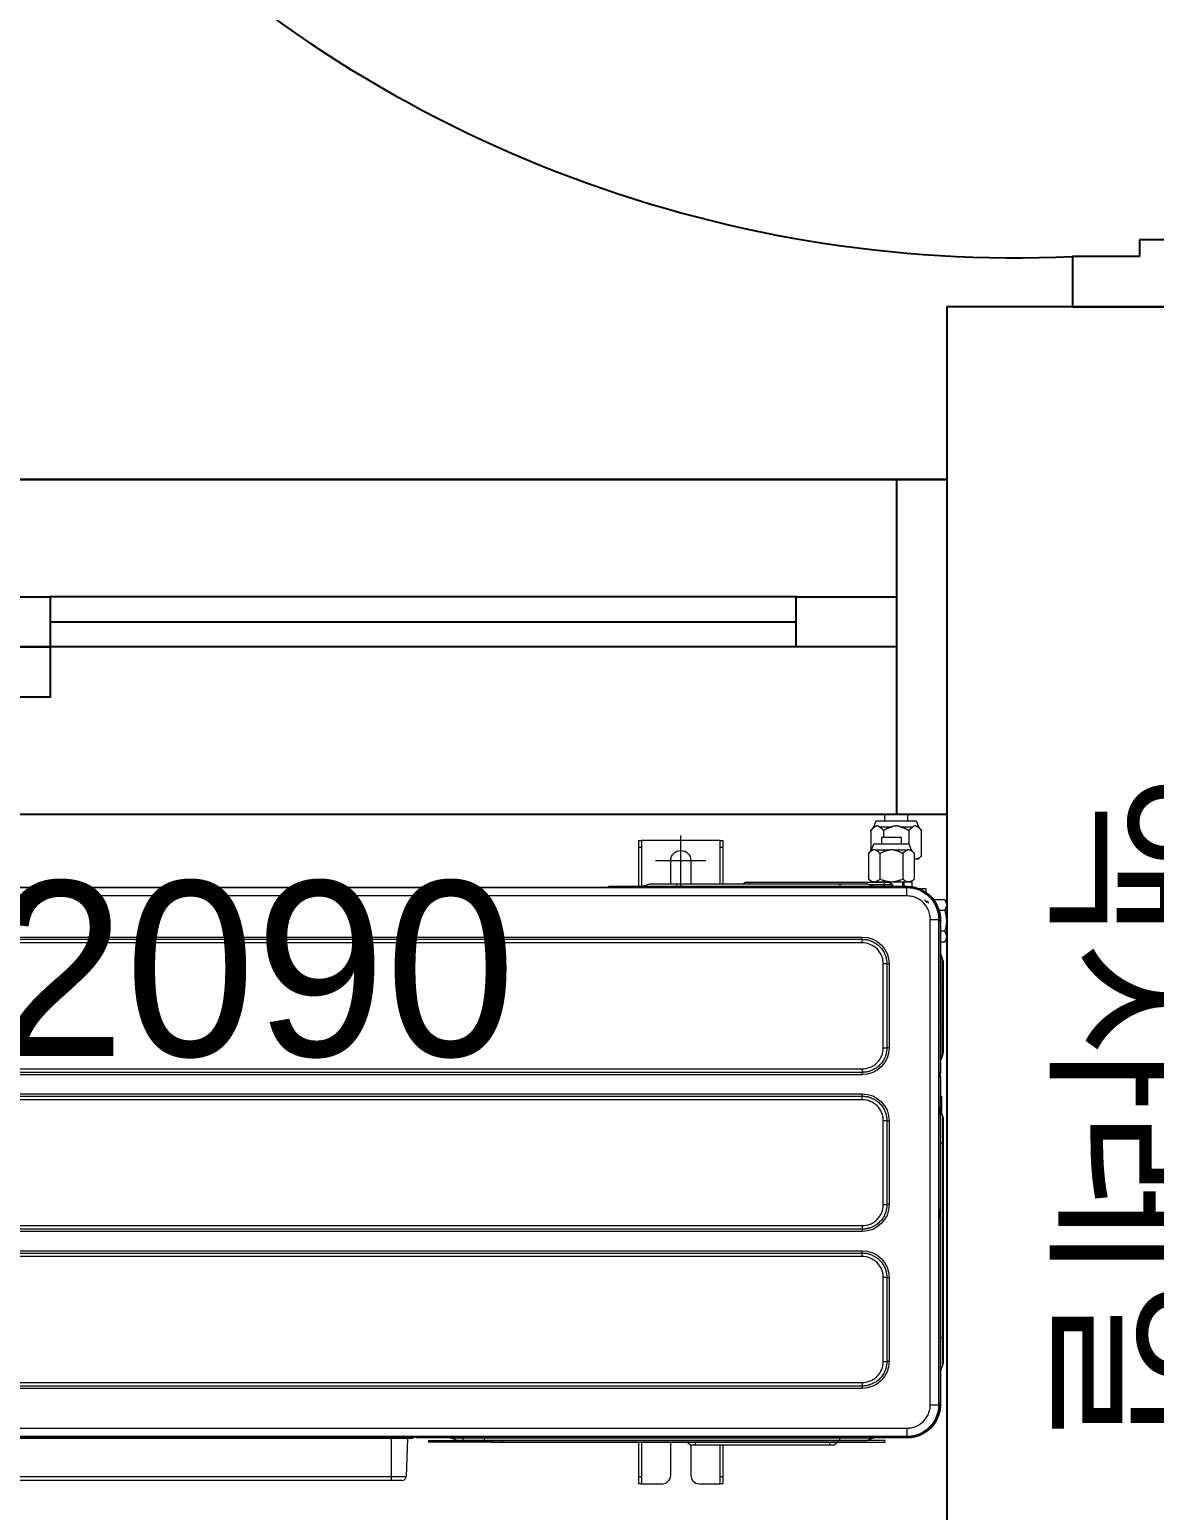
# Model space of a CAD drawing. Header units: inches. Extents: x 3778 to 56227, y -16914 to 35091.
# Drawn here: x 39500 to 40171, y -13354 to -12470 of the extents above; entities that cross this region are included whole.
import ezdxf

# ---------------------------------------------------------------- set-up
doc = ezdxf.new("R2010")
doc.units = ezdxf.units.IN
doc.header["$LTSCALE"] = 100
doc.header["$MEASUREMENT"] = 0
for name, color, linetype in [('2-con', 2, 'Continuous'), ('3.기호.계단선', 30, 'Continuous'), ('CO-DO-FR', 7, 'Continuous'), ('CO-DOOR', 8, 'Continuous'), ('도면층4', 4, 'Continuous'), ('도면층5', 5, 'Continuous')]:
    doc.layers.add(name, color=color, linetype=linetype)
doc.layers.add('SS-EQ', color=2, linetype='Continuous', lineweight=20)
doc.layers.add('SS-RLRG', color=4, linetype='Continuous', lineweight=35)
doc.styles.add('코레일둥고', font='Korail_Round_Gothic_Medium.ttf')
doc.styles.add('휴먼엑스포', font='Expo M.ttf')

# ---------------------------------------------------------------- blocks, each defined once
blk = doc.blocks.new('cjvjf')
at = {"layer": '2-con'}
for points in [[(147751.49, 64776.52), (147751.49, 63451.52), (150833.49, 63451.52), (150833.49, 64879.52), (150633.49, 64879.52), (150633.49, 64776.52), (149423.49, 64776.52), (149423.49, 63776.52), (147853.49, 63776.52), (147853.49, 64776.52), (147751.49, 64776.52)], [(150633.49, 64776.52), (150633.49, 63776.52), (149423.49, 63776.52)]]:
    blk.add_lwpolyline(points, dxfattribs=at)
at = {"layer": '도면층4'}
for p, q in [((149508.49, 64776.52), (150633.49, 64776.52)), ((150603.49, 64776.52), (150603.49, 64576.52)), ((150633.49, 64776.52), (150633.49, 64576.52)), ((150098.49, 64691.52), (150543.49, 64691.52)), ((150633.49, 64576.52), (149508.49, 64576.52))]:
    blk.add_line(p, q, dxfattribs=at)
for points in [[(150038.49, 64676.52), (150038.49, 64706.52), (150098.49, 64706.52), (150098.49, 64676.52)], [(150543.49, 64676.52), (150543.49, 64706.52), (150603.49, 64706.52), (150603.49, 64676.52)], [(150038.49, 64646.52), (150038.49, 64676.52), (150098.49, 64676.52), (150098.49, 64646.52)]]:
    blk.add_lwpolyline(points, close=True, dxfattribs=at)
at = {"layer": '도면층5'}
for p, q in [((150543.49, 64706.52), (150098.49, 64706.52)), ((150543.49, 64676.52), (150098.49, 64676.52))]:
    blk.add_line(p, q, dxfattribs=at)
at = {"layer": '도면층4', "style": '휴먼엑스포'}
blk.add_text('1070*2090', height=104.464, dxfattribs=at).set_placement((149700.31, 64432.25))
blk = doc.blocks.new('cjscjdeh')
at = {"layer": 'CO-DO-FR', "color": 8}
for p, q in [((148125.52, 68247.88), (148005.52, 68247.88)), ((148005.52, 68247.88), (148005.52, 68237.88)), ((148005.52, 68237.88), (147965.52, 68237.88)), ((147965.52, 68237.88), (147965.52, 68207.88)), ((147965.52, 68207.88), (148165.52, 68207.88)), ((147965.52, 68207.88), (147965.52, 68207.88))]:
    blk.add_line(p, q, dxfattribs=at)
at = {"layer": 'CO-DOOR', "color": 8}
blk.add_arc((147931.96, 68994.33), 757.18, 177.45977, 272.54023, dxfattribs=at)
blk.add_blockref('cjvjf', (-2742.97, 3328.37))
blk = doc.blocks.new('5HP_HOME 인버터')
at = {"layer": 'SS-EQ'}
for p, q in [((100410.14, 78330.57), (100410.14, 78326.49)), ((100424.14, 78330.57), (100410.14, 78330.57)), ((100424.14, 78326.49), (100424.14, 78330.57)), ((100288.63, 78288.06), (100288.63, 78318.06)), ((100403.64, 78323.07), (100401.94, 78321)), ((100401.94, 78321), (100401.94, 78308.89)), ((100405.06, 78326.49), (100403.64, 78323.07)), ((100404.24, 78323.07), (100403.64, 78323.07)), ((100429.22, 78326.49), (100405.06, 78326.49)), ((100414.14, 78323.07), (100407.24, 78323.07)), ((100409.54, 78321), (100409.54, 78316.83)), ((100427.04, 78323.07), (100420.13, 78323.07)), ((100424.74, 78321), (100424.74, 78312.75)), ((100430.64, 78323.07), (100429.22, 78326.49)), ((100430.64, 78323.07), (100430.04, 78323.07)), ((100432.34, 78321), (100430.64, 78323.07)), ((100432.34, 78305.81), (100432.34, 78321)), ((100263.63, 78315.06), (100265.23, 78315.06)), ((100263.63, 78311.03), (100263.63, 78315.06)), ((100263.63, 78311.03), (100265.23, 78311.03)), ((100263.63, 78287.66), (100263.63, 78311.03)), ((100312.03, 78315.06), (100265.23, 78315.06)), ((100265.23, 78315.06), (100265.23, 78311.03)), ((100265.23, 78311.03), (100265.23, 78287.66)), ((100312.03, 78315.06), (100313.63, 78315.06)), ((100312.03, 78311.03), (100312.03, 78315.06)), ((100312.03, 78311.03), (100313.63, 78311.03)), ((100312.03, 78289.16), (100312.03, 78311.03)), ((100313.63, 78315.06), (100313.63, 78311.03)), ((100313.63, 78311.03), (100313.63, 78289.16)), ((100402.3, 78309.33), (100400.6, 78307.26)), ((100403.72, 78312.75), (100402.3, 78309.33)), ((100403.13, 78309.33), (100402.3, 78309.33)), ((100424.88, 78312.75), (100403.72, 78312.75)), ((100412.5, 78309.33), (100404.93, 78309.33)), ((100408.31, 78316.83), (100408.31, 78312.75)), ((100420.3, 78316.83), (100408.31, 78316.83)), ((100423.68, 78309.33), (100416.1, 78309.33)), ((100420.3, 78312.75), (100420.3, 78316.83)), ((100426.3, 78309.33), (100424.88, 78312.75)), ((100426.3, 78309.33), (100425.48, 78309.33)), ((100428, 78307.26), (100426.3, 78309.33)), ((100273.63, 78303.06), (100303.63, 78303.06)), ((100282.63, 78289.16), (100282.63, 78303.06)), ((100294.63, 78303.06), (100294.63, 78289.16)), ((100400.6, 78307.26), (100400.6, 78292.07)), ((100407.45, 78307.26), (100407.45, 78292.07)), ((100421.15, 78307.26), (100421.15, 78292.07)), ((100428, 78292.07), (100428, 78307.26)), ((100429.03, 78303.81), (100428.05, 78303.81)), ((100430.34, 78303.81), (100429.03, 78303.81)), ((100430.34, 78303.81), (100432.34, 78305.81)), ((100400.6, 78292.07), (100402.6, 78290.07)), ((100426, 78290.07), (100428, 78292.07)), ((100423.63, 78287.06), (99523.63, 78287.06)), ((99523.75, 78286.94), (100423.51, 78286.94)), ((100246.18, 78287.66), (100423.34, 78287.66)), ((100246.18, 78287.66), (100246.18, 78287.37)), ((100246.18, 78287.06), (100246.18, 78287.37)), ((100246.18, 78287.37), (100423.34, 78287.37)), ((100269.97, 78289.04), (100266.52, 78287.78)), ((100266.52, 78287.78), (100286.18, 78287.78)), ((100286.18, 78289.04), (100269.97, 78289.04)), ((100270.66, 78289.16), (100286.18, 78289.16)), ((100286.18, 78289.16), (100383.63, 78289.16)), ((100286.18, 78289.04), (100286.18, 78289.16)), ((100286.18, 78287.78), (100286.18, 78289.04)), ((100383.63, 78289.04), (100286.18, 78289.04)), ((100286.18, 78287.78), (100383.63, 78287.78)), ((100286.18, 78287.78), (100286.18, 78287.66)), ((100325.84, 78289.16), (100326.91, 78289.96)), ((100329.91, 78289.96), (100326.91, 78289.96)), ((100329.91, 78289.16), (100329.91, 78289.96)), ((100409.91, 78289.96), (100329.91, 78289.96)), ((100383.63, 78289.04), (100383.63, 78289.16)), ((100383.63, 78289.16), (100399.16, 78289.16)), ((100383.63, 78289.04), (100383.63, 78287.78)), ((100399.84, 78289.04), (100383.63, 78289.04)), ((100383.63, 78287.78), (100383.63, 78287.66)), ((100383.63, 78287.78), (100403.3, 78287.78)), ((100403.3, 78287.78), (100399.84, 78289.04)), ((100409.91, 78288.46), (100401.43, 78288.46)), ((100426, 78290.07), (100402.6, 78290.07)), ((100407.55, 78290.07), (100407.55, 78289.96)), ((100409.91, 78289.96), (100409.91, 78288.46)), ((100412.91, 78289.96), (100409.91, 78289.96)), ((100409.91, 78287.66), (100409.91, 78288.46)), ((100414.91, 78288.46), (100409.91, 78288.46)), ((100414.91, 78288.46), (100412.91, 78289.96)), ((100414.91, 78288.46), (100414.91, 78287.66)), ((100421.05, 78287.66), (100421.05, 78290.07)), ((100421.89, 78287.66), (100421.89, 78290.07)), ((100423.34, 78287.37), (100423.34, 78287.66)), ((100423.51, 78286.94), (100423.63, 78287.06)), ((100423.51, 78281.94), (100423.51, 78286.94)), ((100426.64, 78287.37), (100426.64, 78290.71)), ((100430.7, 78286.32), (100434.8, 78286.32)), ((100434.8, 78286.32), (100434.8, 78284.24)), ((100423.51, 78281.94), (99523.75, 78281.94)), ((100446.12, 78279.59), (100439.66, 78279.59)), ((100447.41, 78277.45), (100446.12, 78279.59)), ((100447.41, 78256.69), (100447.41, 78277.45)), ((100437.51, 77978.19), (100437.51, 78267.94)), ((100437.51, 78267.94), (100442.51, 78267.94)), ((100442.63, 78268.06), (100442.51, 78267.94)), ((100442.51, 78267.94), (100442.51, 77978.19)), ((100442.63, 77978.06), (100442.63, 78268.06)), ((100446.12, 78273.33), (100442.78, 78273.33)), ((100443.34, 78267.37), (100443.34, 78176.06)), ((100443.34, 78267.37), (100443.63, 78267.37)), ((100443.63, 78267.37), (100443.63, 78176.06)), ((99550.38, 78257.4), (100396.88, 78257.4)), ((100396.88, 78256.02), (100396.88, 78257.4)), ((100446.12, 78260.81), (100443.63, 78260.81)), ((100446.12, 78254.55), (100447.41, 78256.69)), ((100396.88, 78253.91), (100396.88, 78256.02)), ((100443.63, 78254.55), (100446.12, 78254.55)), ((100411.59, 78241.32), (100409.48, 78241.32)), ((100411.59, 78241.32), (100412.97, 78241.32)), ((100412.97, 78241.32), (100412.97, 78191.32)), ((100445.01, 78243.87), (100443.75, 78247.33)), ((100443.75, 78247.33), (100443.75, 78227.66)), ((100445.01, 78227.66), (100445.01, 78243.87)), ((100445.13, 78243.19), (100445.13, 78227.66)), ((100443.75, 78227.66), (100443.63, 78227.66)), ((100443.75, 78227.66), (100443.75, 78203.76)), ((100445.01, 78227.66), (100443.75, 78227.66)), ((100445.01, 78203.76), (100445.01, 78227.66)), ((100445.13, 78227.66), (100445.01, 78227.66)), ((100445.13, 78227.66), (100445.13, 78203.76)), ((100443.75, 78203.76), (100443.63, 78203.76)), ((100445.01, 78203.76), (100443.75, 78203.76)), ((100443.75, 78203.76), (100443.75, 78184.09)), ((100445.01, 78187.55), (100445.01, 78203.76)), ((100445.01, 78203.76), (100445.13, 78203.76)), ((100445.13, 78203.76), (100445.13, 78188.24)), ((100409.48, 78191.32), (100411.59, 78191.32)), ((100412.97, 78191.32), (100411.59, 78191.32)), ((100445.01, 78187.55), (100443.75, 78184.09)), ((100396.88, 78178.73), (100396.88, 78176.61)), ((100396.88, 78175.23), (99550.38, 78175.23)), ((100396.88, 78176.61), (100396.88, 78175.23)), ((100443.34, 78176.06), (100442.63, 78176.06)), ((100442.63, 78174.06), (100443.34, 78174.06)), ((100443.34, 78176.06), (100443.63, 78176.06)), ((100443.34, 78174.06), (100443.34, 77978.66)), ((100443.63, 78174.06), (100443.34, 78174.06)), ((100443.63, 78174.06), (100443.63, 77978.66)), ((99550.38, 78163.77), (100396.88, 78163.77)), ((100396.88, 78162.39), (100396.88, 78163.77)), ((100396.88, 78160.28), (100396.88, 78162.39)), ((100444.01, 78162.18), (100443.63, 78162.18)), ((100444.01, 78153.02), (100444.01, 78162.18)), ((100444.01, 78162.18), (100444.23, 78162.18)), ((100444.23, 78162.18), (100444.23, 78152.41)), ((100443.69, 78153.9), (100445.07, 78150.11)), ((100443.69, 78153.9), (100443.69, 78134.06)), ((100445.07, 78134.06), (100445.07, 78150.11)), ((100411.59, 78147.69), (100409.48, 78147.69)), ((100411.59, 78147.69), (100412.97, 78147.69)), ((100412.97, 78147.69), (100412.97, 78097.69)), ((100445.13, 78149.77), (100445.13, 78134.06)), ((100443.69, 78134.06), (100443.63, 78134.06)), ((100443.69, 78134.06), (100443.69, 78018.36)), ((100445.07, 78134.06), (100443.69, 78134.06)), ((100445.07, 78018.36), (100445.07, 78134.06)), ((100445.13, 78134.06), (100445.07, 78134.06)), ((100445.13, 78134.06), (100445.13, 78018.36)), ((100409.48, 78097.69), (100411.59, 78097.69)), ((100412.97, 78097.69), (100411.59, 78097.69)), ((100396.88, 78081.61), (99550.38, 78081.61)), ((100396.88, 78085.1), (100396.88, 78082.99)), ((100396.88, 78082.99), (100396.88, 78081.61)), ((99550.38, 78070.15), (100396.88, 78070.15)), ((100396.88, 78068.77), (100396.88, 78070.15)), ((100396.88, 78066.65), (100396.88, 78068.77)), ((100411.59, 78054.06), (100409.48, 78054.06)), ((100411.59, 78054.06), (100412.97, 78054.06)), ((100412.97, 78054.06), (100412.97, 78004.06)), ((100443.69, 78018.36), (100443.63, 78018.36)), ((100443.69, 78018.36), (100445.07, 78018.36)), ((100443.69, 78018.36), (100443.69, 77998.53)), ((100445.07, 78002.32), (100445.07, 78018.36)), ((100445.13, 78018.36), (100445.07, 78018.36)), ((100445.13, 78018.36), (100445.13, 78002.66)), ((100409.48, 78004.06), (100411.59, 78004.06)), ((100412.97, 78004.06), (100411.59, 78004.06)), ((100445.07, 78002.32), (100443.69, 77998.53)), ((100396.88, 77991.47), (100396.88, 77989.36)), ((100396.88, 77987.98), (99550.38, 77987.98)), ((100396.88, 77989.36), (100396.88, 77987.98)), ((100437.51, 77978.19), (100442.51, 77978.19)), ((100442.51, 77978.19), (100442.63, 77978.06)), ((100443.34, 77978.66), (100443.63, 77978.66)), ((99523.63, 77959.06), (100423.63, 77959.06)), ((99523.75, 77964.19), (100423.51, 77964.19)), ((100423.51, 77959.19), (99523.75, 77959.19)), ((100128.33, 77958.36), (99523.92, 77958.36)), ((100128.33, 77958.06), (99523.92, 77958.06)), ((100116.02, 77935.28), (100116.02, 77958.06)), ((100125.52, 77958.06), (100124.73, 77935.28)), ((100128.33, 77959.06), (100128.33, 77958.36)), ((100128.33, 77958.06), (100128.33, 77958.36)), ((100131.33, 77958.66), (100131.33, 77959.06)), ((100423.34, 77958.66), (100131.33, 77958.66)), ((100131.33, 77958.66), (100131.33, 77958.36)), ((100423.34, 77958.36), (100131.33, 77958.36)), ((100138.16, 77956.89), (100138.16, 77955.64)), ((100138.16, 77956.76), (100175.76, 77956.76)), ((100175.76, 77955.76), (100138.16, 77955.76)), ((100155.29, 77956.92), (100151.5, 77958.3)), ((100171.33, 77958.3), (100151.5, 77958.3)), ((100155.29, 77956.92), (100171.33, 77956.92)), ((100171.33, 77956.86), (100155.63, 77956.86)), ((100158.61, 77958.36), (100158.62, 77957.52)), ((100171.33, 77958.3), (100171.33, 77958.36)), ((100383.63, 77958.3), (100171.33, 77958.3)), ((100171.33, 77958.3), (100171.33, 77956.92)), ((100171.33, 77956.92), (100383.63, 77956.92)), ((100171.33, 77956.86), (100171.33, 77956.92)), ((100383.63, 77956.86), (100171.33, 77956.86)), ((100175.76, 77956.76), (100175.76, 77955.76)), ((100175.76, 77955.76), (100176.85, 77955.76)), ((100176.85, 77956.76), (100175.99, 77956.76)), ((100176.85, 77956.76), (100176.85, 77955.76)), ((100180.88, 77956.76), (100176.85, 77956.76)), ((100176.85, 77955.76), (100180.88, 77955.76)), ((100180.88, 77956.76), (100180.88, 77955.76)), ((100182.2, 77956.76), (100180.88, 77956.76)), ((100180.88, 77955.76), (100182.2, 77955.76)), ((100182.2, 77956.76), (100182.2, 77955.76)), ((100410.57, 77956.76), (100182.2, 77956.76)), ((100182.2, 77955.76), (100410.57, 77955.76)), ((100263.63, 77956.76), (100263.63, 77956.86)), ((100263.63, 77935.22), (100263.63, 77955.76)), ((100265.23, 77956.86), (100265.23, 77956.76)), ((100265.23, 77955.76), (100265.23, 77935.22)), ((100282.63, 77956.76), (100282.63, 77956.86)), ((100282.63, 77936.06), (100282.63, 77955.76)), ((100292.36, 77956.76), (100292.36, 77956.76)), ((100297.36, 77956.76), (100292.36, 77956.76)), ((100292.36, 77955.76), (100294.36, 77954.26)), ((100294.63, 77956.86), (100294.63, 77956.76)), ((100297.36, 77956.76), (100297.36, 77956.76)), ((100377.36, 77956.76), (100297.36, 77956.76)), ((100297.36, 77954.26), (100297.36, 77955.76)), ((100377.36, 77956.76), (100377.36, 77956.76)), ((100382.36, 77956.76), (100377.36, 77956.76)), ((100377.36, 77955.76), (100377.36, 77954.26)), ((100382.36, 77955.76), (100380.36, 77954.26)), ((100382.36, 77956.76), (100382.36, 77956.76)), ((100383.63, 77958.3), (100383.63, 77958.36)), ((100383.63, 77956.92), (100383.63, 77958.3)), ((100403.47, 77958.3), (100383.63, 77958.3)), ((100383.63, 77956.92), (100399.68, 77956.92)), ((100383.63, 77956.86), (100383.63, 77956.92)), ((100399.33, 77956.86), (100383.63, 77956.86)), ((100403.47, 77958.3), (100399.68, 77956.92)), ((100410.57, 77955.76), (100410.57, 77956.89)), ((100423.34, 77958.66), (100423.34, 77958.36)), ((100423.51, 77964.19), (100423.51, 77959.19)), ((100423.63, 77959.06), (100423.51, 77959.19)), ((100294.36, 77954.26), (100297.36, 77954.26)), ((100294.63, 77954.26), (100294.63, 77936.06)), ((100297.36, 77954.26), (100377.36, 77954.26)), ((100312.03, 77935.22), (100312.03, 77954.26)), ((100313.63, 77954.26), (100313.63, 77935.22)), ((100377.36, 77954.26), (100380.36, 77954.26)), ((99555.02, 77935.28), (100116.02, 77935.28)), ((100116.02, 77933.06), (99555.02, 77933.06)), ((100116.02, 77935.28), (100124.73, 77935.28)), ((100116.02, 77933.06), (100116.02, 77935.28)), ((100122.43, 77933.06), (100116.02, 77933.06)), ((100265.23, 77935.22), (100263.63, 77935.22)), ((100263.63, 77931.06), (100263.63, 77935.22)), ((100265.23, 77931.06), (100263.63, 77931.06)), ((100265.23, 77935.22), (100265.23, 77931.06)), ((100265.23, 77931.06), (100277.63, 77931.06)), ((100299.63, 77931.06), (100312.03, 77931.06)), ((100313.63, 77935.22), (100312.03, 77935.22)), ((100312.03, 77931.06), (100312.03, 77935.22)), ((100313.63, 77931.06), (100312.03, 77931.06)), ((100313.63, 77935.22), (100313.63, 77931.06))]:
    blk.add_line(p, q, dxfattribs=at)
at = {"layer": 'SS-EQ', "extrusion": (0, 0, -1)}
for centre, radius, start, end in [((-100288.63, 78303.06), 6, 0, 180), ((-100246.18, 78286.66), 1, 23.57861, 90), ((-100265.83, 78289.66), 2, 250, 270), ((-100270.66, 78287.16), 2, 70, 90), ((-100396.88, 78241.32), 16.08, 90, 180), ((-100445.63, 78248.02), 2, 340, 0), ((-100396.88, 78191.32), 16.08, 180, 270), ((-100443.13, 78188.24), 2, 180, 200), ((-100445.63, 78183.41), 2, 0, 20), ((-100442.63, 78176.06), 1, 180, 270), ((-100442.63, 78174.06), 1, 90, 180), ((-100396.88, 78147.69), 16.08, 90, 180), ((-100396.88, 78097.69), 16.08, 180, 270), ((-100396.88, 78054.06), 16.08, 90, 180), ((-100396.88, 78004.06), 16.08, 180, 270), ((-100128.33, 77959.06), 1, 180, 270), ((-100131.33, 77959.36), 1, 270, 342.54138), ((-100151.16, 77957.36), 1, 90, 110), ((-100403.81, 77957.36), 1, 70, 90)]:
    blk.add_arc(centre, radius, start, end, dxfattribs=at)
at = {"layer": 'SS-EQ'}
for centre, radius, start, end in [((100399.16, 78287.16), 2, 70, 90), ((100403.98, 78289.66), 2, 250, 270), ((100443.13, 78243.19), 2, 0, 20), ((100444.63, 78154.24), 1, 180, 200), ((100444.13, 78149.77), 1, 0, 20), ((100444.13, 78002.66), 1, 340, 0), ((100444.63, 77998.19), 1, 160, 180), ((100155.63, 77957.86), 1, 250, 270), ((100296.06, 77957.06), 0.3, 270, 318.17964), ((100378.65, 77957.06), 0.3, 221.82036, 270), ((100399.33, 77957.86), 1, 270, 290), ((100122.43, 77935.36), 2.3, 270, 358), ((100277.63, 77936.06), 5, 270, 0), ((100299.63, 77936.06), 5, 180, 270)]:
    blk.add_arc(centre, radius, start, end, dxfattribs=at)
for centre, major_axis in [((99914.53, 78287), (2.5, 0)), ((100333.93, 78287), (2.5, 0)), ((100442.57, 78153.36), (0, 2.5)), ((100099.33, 77959.12), (2.5, 0)), ((100277.48, 77959.12), (2.5, 0))]:
    blk.add_ellipse(centre, major_axis=major_axis, ratio=0.008727, dxfattribs=at)
for centre, major_axis, ratio, start_param, end_param in [((100246.18, 78286.66), (-1, 0), 0.707107, 4.712389, 5.681913), ((100442.63, 78176.06), (0, 1), 0.707107, 3.141593, 4.712389), ((100442.63, 78174.06), (0, 1), 0.707107, 4.712389, 6.283185), ((100128.33, 77959.06), (1, 0), 0.707107, 4.712389, 6.283185), ((100131.33, 77959.36), (1, 0), 0.707107, 3.579746, 4.712389), ((100299.33, 77957.06), (0, -0.3), 0.008727, 0, 0.840891), ((100302.99, 77957.06), (0, -0.3), 0.008727, 0, 0.840891), ((100371.72, 77957.06), (0, -0.3), 0.008727, 5.442294, 6.283185), ((100375.38, 77957.06), (0, -0.3), 0.008727, 5.442294, 6.283185)]:
    blk.add_ellipse(centre, major_axis=major_axis, ratio=ratio, start_param=start_param, end_param=end_param, dxfattribs=at)
for points, weights in [([(100401.94, 78321), (100403.16, 78322.49), (100404.24, 78323.07)], [1, 1.01306255487, 1]), ([(100404.24, 78323.07), (100405.74, 78324.67), (100407.24, 78323.07)], [1, 1.02555639922, 1]), ([(100407.24, 78323.07), (100408.32, 78322.49), (100409.54, 78321)], [1, 1.01306255487, 1]), ([(100409.54, 78321), (100411.98, 78322.49), (100414.14, 78323.07)], [1, 1.01306255487, 1]), ([(100414.14, 78323.07), (100417.14, 78324.67), (100420.13, 78323.07)], [1, 1.02555639922, 1]), ([(100420.13, 78323.07), (100422.3, 78322.49), (100424.74, 78321)], [1, 1.01306255487, 1]), ([(100424.74, 78321), (100425.96, 78322.49), (100427.04, 78323.07)], [1, 1.01306255487, 1]), ([(100427.04, 78323.07), (100428.54, 78324.67), (100430.04, 78323.07)], [1, 1.02555639922, 1]), ([(100430.04, 78323.07), (100431.12, 78322.49), (100432.34, 78321)], [1, 1.01306255487, 1]), ([(100400.6, 78307.26), (100401.95, 78308.9), (100403.13, 78309.33)], [1, 1.01985045119, 1]), ([(100403.13, 78309.33), (100404.03, 78309.98), (100404.93, 78309.33)], [1, 1.01141652997, 1]), ([(100404.93, 78309.33), (100406.11, 78308.9), (100407.45, 78307.26)], [1, 1.01985045119, 1]), ([(100407.45, 78307.26), (100410.14, 78308.9), (100412.5, 78309.33)], [1, 1.01985045119, 1]), ([(100412.5, 78309.33), (100414.3, 78309.98), (100416.1, 78309.33)], [1, 1.01141652997, 1]), ([(100416.1, 78309.33), (100418.46, 78308.9), (100421.15, 78307.26)], [1, 1.01985045119, 1]), ([(100421.15, 78307.26), (100422.5, 78308.9), (100423.68, 78309.33)], [1, 1.01985045119, 1]), ([(100423.68, 78309.33), (100424.58, 78309.98), (100425.48, 78309.33)], [1, 1.01141652997, 1]), ([(100425.48, 78309.33), (100426.66, 78308.9), (100428, 78307.26)], [1, 1.01985045119, 1]), ([(100432.34, 78305.81), (100430.57, 78304.04), (100429.03, 78303.81)], [1, 1.0282875261, 1]), ([(100407.45, 78292.07), (100404.03, 78288.64), (100400.6, 78292.07)], [1, 1.15470053838, 1]), ([(100421.15, 78292.07), (100414.3, 78288.64), (100407.45, 78292.07)], [1, 1.15470053838, 1]), ([(100428, 78292.07), (100424.58, 78288.64), (100421.15, 78292.07)], [1, 1.15470053838, 1]), ([(100423.64, 78287.36), (100423.64, 78287.66), (100423.63, 78287.66)], [1, 0.922349839658, 1]), ([(100446.12, 78279.59), (100448, 78276.46), (100446.12, 78273.33)], [1, 1.15470053838, 1]), ([(100443.33, 78267.67), (100443.63, 78267.67), (100443.63, 78267.66)], [1, 0.922385069168, 1]), ([(100446.12, 78273.33), (100448, 78267.07), (100446.12, 78260.81)], [1, 1.15470053838, 1]), ([(100446.12, 78260.81), (100448, 78257.68), (100446.12, 78254.55)], [1, 1.15470053838, 1]), ([(100396.88, 78256.02), (100402.98, 78256.02), (100411.59, 78247.41), (100411.59, 78241.32)], [0.932946287254, 0.796319466727, 0.796319466727, 0.932946287254]), ([(100411.59, 78191.32), (100411.59, 78185.23), (100402.98, 78176.61), (100396.88, 78176.61)], [0.932946287142, 0.796319466632, 0.796319466632, 0.932946287142]), ([(100396.88, 78162.39), (100402.98, 78162.39), (100411.59, 78153.78), (100411.59, 78147.69)], [0.932946282537, 0.7963194627, 0.7963194627, 0.932946282537]), ([(100411.59, 78097.69), (100411.59, 78091.6), (100402.98, 78082.99), (100396.88, 78082.99)], [0.932946282424, 0.796319462605, 0.796319462605, 0.932946282424]), ([(100396.88, 78068.77), (100402.98, 78068.77), (100411.59, 78060.15), (100411.59, 78054.06)], [0.932946277819, 0.796319458673, 0.796319458673, 0.932946277819]), ([(100411.59, 78004.06), (100411.59, 77997.97), (100402.98, 77989.36), (100396.88, 77989.36)], [0.932946277706, 0.796319458578, 0.796319458578, 0.932946277706]), ([(100443.33, 77978.35), (100443.63, 77978.36), (100443.63, 77978.36)], [1, 0.922349839595, 1]), ([(100423.64, 77958.66), (100423.64, 77958.36), (100423.63, 77958.36)], [1, 0.922385070685, 1])]:
    blk.add_rational_spline(points, weights, degree=2, dxfattribs=at)
for points, degree, knots in [([(100419.14, 78287.66), (100419.14, 78287.66), (100419.25, 78287.66), (100419.69, 78287.66), (100420.32, 78287.66), (100421.1, 78287.66), (100421.93, 78287.66), (100422.52, 78287.66), (100422.81, 78287.66), (100422.86, 78287.66)], 3, [0, 0, 0, 0, 0.174619, 0.320284, 0.484242, 0.630364, 0.79448, 0.958407, 1, 1, 1, 1]), ([(100423.51, 78286.94), (100423.94, 78286.93), (100424.79, 78286.92), (100426.06, 78286.78), (100427.29, 78286.57), (100428.5, 78286.29), (100429.66, 78285.93), (100431.58, 78285.21), (100434.14, 78283.84), (100437.03, 78281.46), (100439.4, 78278.57), (100440.97, 78275.65), (100441.9, 78272.92), (100442.41, 78270.48), (100442.48, 78268.79), (100442.51, 78267.94)], 3, [0, 0, 0, 0, 0.043226, 0.085843, 0.127849, 0.169245, 0.21003, 0.250206, 0.375955, 0.500056, 0.624198, 0.749917, 0.830859, 0.91422, 1, 1, 1, 1]), ([(100423.63, 78287.66), (100424.04, 78287.66), (100424.88, 78287.64), (100426.19, 78287.51), (100427.72, 78287.27), (100429.45, 78286.83), (100431.3, 78286.17), (100433.07, 78285.33), (100435.32, 78283.98), (100437.87, 78281.9), (100440.37, 78278.85), (100441.92, 78275.94), (100442.8, 78273.48), (100443.28, 78271.57), (100443.5, 78270.11), (100443.58, 78269.13), (100443.62, 78268.48), (100443.63, 78267.99), (100443.63, 78267.66)], 3, [0, 0, 0, 0, 0.038911, 0.080605, 0.12508, 0.187604, 0.250127, 0.312652, 0.375176, 0.500077, 0.624979, 0.74988, 0.812406, 0.874931, 0.937456, 0.953093, 0.968729, 1, 1, 1, 1]), ([(100423.63, 78287.06), (100425.5, 78287.06), (100429.18, 78286.33), (100432.63, 78284.9), (100434.19, 78283.86), (100435.75, 78282.82), (100438.18, 78280.39), (100439.1, 78279.1)], 2, [0, 0, 0, 0.206468, 0.412935, 0.619403, 0.619403, 0.82587, 1, 1, 1]), ([(100437.51, 78267.94), (100437.51, 78268.76), (100437.34, 78270.68), (100436.54, 78273.32), (100435.16, 78275.85), (100433.47, 78277.91), (100431.33, 78279.66), (100428.93, 78280.95), (100426.27, 78281.76), (100424.43, 78281.94), (100423.51, 78281.94)], 3, [0, 0, 0, 0, 0.112066, 0.261479, 0.373544, 0.504283, 0.622819, 0.748546, 0.874273, 1, 1, 1, 1]), ([(100434.09, 78279.56), (100434.15, 78279.52), (100434.2, 78279.47), (100434.37, 78279.32), (100434.49, 78279.22), (100434.69, 78279.03), (100434.77, 78278.95), (100434.85, 78278.88)], 3, [0, 0, 0, 0, 0.250537, 0.250537, 0.706996, 0.706996, 1, 1, 1, 1]), ([(100434.85, 78278.88), (100434.96, 78278.76), (100435.08, 78278.64), (100435.29, 78278.4), (100435.39, 78278.29), (100435.49, 78278.17), (100435.51, 78278.15), (100435.53, 78278.13)], 3, [0, 0, 0, 0, 0.454121, 0.454121, 0.908098, 0.908098, 1, 1, 1, 1]), ([(100435.84, 78278.46), (100435.84, 78278.46), (100435.85, 78278.44), (100435.89, 78278.38), (100435.92, 78278.33), (100436.01, 78278.22), (100436.06, 78278.15), (100436.18, 78278), (100436.25, 78277.92), (100436.34, 78277.81), (100436.37, 78277.78), (100436.39, 78277.75)], 3, [0, 0, 0, 0, 0.230995, 0.230995, 0.461965, 0.461965, 0.693288, 0.693288, 0.925082, 0.925082, 1, 1, 1, 1]), ([(100436.07, 78278.41), (100436.03, 78278.46), (100435.99, 78278.49), (100435.94, 78278.53), (100435.92, 78278.54), (100435.92, 78278.54)], 3, [0, 0, 0, 0, 0.523246, 0.523246, 1, 1, 1, 1]), ([(100436.31, 78278.22), (100436.3, 78278.21), (100436.27, 78278.23), (100436.19, 78278.29), (100436.14, 78278.34), (100436.07, 78278.41)], 3, [0, 0, 0, 0, 0.523517, 0.523517, 1, 1, 1, 1]), ([(100439.37, 78278.84), (100439.39, 78278.81), (100439.41, 78278.77), (100439.58, 78278.54), (100439.71, 78278.34), (100439.84, 78278.14)], 3, [0, 0, 0, 0, 0.143757, 0.143757, 1, 1, 1, 1]), ([(100439.6, 78279), (100439.62, 78278.97), (100439.65, 78278.94), (100440.39, 78277.88), (100441.01, 78276.8), (100442.15, 78274.3), (100442.62, 78272.87), (100443.07, 78270.66), (100443.18, 78269.92), (100443.3, 78268.67), (100443.32, 78268.18), (100443.33, 78267.67)], 3, [0, 0, 0, 0, 0.010098, 0.010098, 0.319741, 0.319741, 0.69103, 0.69103, 0.876397, 0.876397, 1, 1, 1, 1]), ([(100441.03, 78275.69), (100441.11, 78275.51), (100441.9, 78273.61), (100442.63, 78269.93), (100442.63, 78268.06)], 2, [0, 0, 0, 0.04926, 0.52463, 1, 1, 1]), ([(100409.48, 78241.32), (100409.48, 78242.09), (100409.4, 78242.86), (100409.09, 78244.54), (100408.82, 78245.45), (100407.8, 78247.79), (100406.87, 78249.15), (100404.58, 78251.41), (100403.21, 78252.32), (100400.2, 78253.58), (100398.54, 78253.91), (100396.88, 78253.91)], 3, [0, 0, 0, 0, 0.116727, 0.116727, 0.259645, 0.259645, 0.504553, 0.504553, 0.748516, 0.748516, 1, 1, 1, 1]), ([(100396.88, 78178.73), (100398.52, 78178.73), (100400.15, 78179.05), (100402.41, 78179.97), (100403.12, 78180.35), (100404.53, 78181.28), (100405.22, 78181.84), (100406.98, 78183.62), (100407.9, 78185), (100409.15, 78188.02), (100409.48, 78189.67), (100409.48, 78191.32)], 3, [0, 0, 0, 0, 0.24763, 0.24763, 0.370042, 0.370042, 0.503629, 0.503629, 0.75015, 0.75015, 1, 1, 1, 1]), ([(100409.48, 78147.69), (100409.48, 78148.46), (100409.4, 78149.23), (100409.09, 78150.91), (100408.82, 78151.82), (100407.8, 78154.17), (100406.87, 78155.52), (100404.58, 78157.79), (100403.21, 78158.69), (100400.2, 78159.95), (100398.54, 78160.28), (100396.88, 78160.28)], 3, [0, 0, 0, 0, 0.116727, 0.116727, 0.259645, 0.259645, 0.504553, 0.504553, 0.748516, 0.748516, 1, 1, 1, 1]), ([(100396.88, 78085.1), (100398.52, 78085.1), (100400.15, 78085.42), (100402.41, 78086.35), (100403.12, 78086.72), (100404.53, 78087.65), (100405.22, 78088.21), (100406.98, 78089.99), (100407.9, 78091.37), (100409.15, 78094.4), (100409.48, 78096.04), (100409.48, 78097.69)], 3, [0, 0, 0, 0, 0.24763, 0.24763, 0.370042, 0.370042, 0.503628, 0.503628, 0.750149, 0.750149, 1, 1, 1, 1]), ([(100442.57, 78094.86), (100442.57, 78094.86), (100442.58, 78094.73), (100442.59, 78094.19), (100442.59, 78093.38), (100442.59, 78092.41), (100442.59, 78091.43), (100442.59, 78090.59), (100442.58, 78090.01), (100442.57, 78089.8), (100442.56, 78089.98), (100442.56, 78090.53), (100442.55, 78091.36), (100442.55, 78092.35), (100442.55, 78093.35), (100442.56, 78094.18), (100442.56, 78094.74), (100442.57, 78094.86), (100442.57, 78094.86)], 3, [0, 0, 0, 0, 0.062592, 0.124533, 0.185019, 0.246456, 0.30959, 0.371543, 0.434465, 0.497541, 0.560484, 0.623658, 0.685824, 0.749147, 0.81241, 0.875835, 0.937657, 1, 1, 1, 1]), ([(100409.48, 78054.06), (100409.48, 78054.83), (100409.4, 78055.6), (100409.09, 78057.29), (100408.82, 78058.19), (100407.8, 78060.54), (100406.87, 78061.9), (100404.58, 78064.16), (100403.21, 78065.07), (100400.2, 78066.32), (100398.54, 78066.65), (100396.88, 78066.65)], 3, [0, 0, 0, 0, 0.116727, 0.116727, 0.259645, 0.259645, 0.504553, 0.504553, 0.748516, 0.748516, 1, 1, 1, 1]), ([(100396.88, 77991.47), (100398.52, 77991.47), (100400.15, 77991.79), (100402.41, 77992.72), (100403.12, 77993.1), (100404.53, 77994.02), (100405.22, 77994.58), (100406.98, 77996.37), (100407.9, 77997.75), (100409.15, 78000.77), (100409.48, 78002.42), (100409.48, 78004.06)], 3, [0, 0, 0, 0, 0.24763, 0.24763, 0.370042, 0.370042, 0.503629, 0.503629, 0.75015, 0.75015, 1, 1, 1, 1]), ([(100442.51, 77978.19), (100442.5, 77977.76), (100442.48, 77976.9), (100442.35, 77975.64), (100442.14, 77974.4), (100441.86, 77973.2), (100441.5, 77972.04), (100440.77, 77970.11), (100439.4, 77967.55), (100437.03, 77964.67), (100434.14, 77962.29), (100431.22, 77960.73), (100428.49, 77959.8), (100426.05, 77959.28), (100424.36, 77959.22), (100423.51, 77959.19)], 3, [0, 0, 0, 0, 0.043227, 0.085844, 0.127851, 0.169248, 0.210035, 0.250213, 0.375956, 0.500072, 0.624187, 0.74993, 0.830852, 0.914209, 1, 1, 1, 1]), ([(100423.51, 77964.19), (100424.43, 77964.19), (100426.26, 77964.37), (100428.9, 77965.17), (100431.34, 77966.47), (100433.47, 77968.22), (100435.23, 77970.36), (100436.53, 77972.79), (100437.33, 77975.44), (100437.51, 77977.27), (100437.51, 77978.19)], 3, [0, 0, 0, 0, 0.125009, 0.250008, 0.375006, 0.500005, 0.625003, 0.750002, 0.875001, 1, 1, 1, 1]), ([(100443.63, 77978.36), (100443.62, 77977.96), (100443.61, 77977.11), (100443.48, 77975.81), (100443.23, 77974.27), (100442.8, 77972.55), (100442.14, 77970.7), (100441.3, 77968.92), (100439.95, 77966.67), (100437.86, 77964.13), (100434.82, 77961.63), (100431.91, 77960.08), (100429.45, 77959.19), (100427.54, 77958.72), (100426.08, 77958.5), (100425.1, 77958.42), (100424.45, 77958.37), (100423.96, 77958.37), (100423.63, 77958.36)], 3, [0, 0, 0, 0, 0.038911, 0.080604, 0.12508, 0.187604, 0.250127, 0.312652, 0.375176, 0.500077, 0.624979, 0.74988, 0.812406, 0.874931, 0.937456, 0.953093, 0.968729, 1, 1, 1, 1]), ([(100443.33, 77978.35), (100443.31, 77977.07), (100443.17, 77975.79), (100442.64, 77973.32), (100442.27, 77972.13), (100441.32, 77969.82), (100440.73, 77968.72), (100439.36, 77966.63), (100438.58, 77965.65), (100436.87, 77963.89), (100435.95, 77963.1), (100434.97, 77962.4)], 3, [0, 0, 0, 0, 0.205085, 0.205085, 0.404856, 0.404856, 0.605369, 0.605369, 0.805946, 0.805946, 1, 1, 1, 1]), ([(100442.63, 77978.06), (100442.63, 77976.19), (100441.9, 77972.52), (100440.47, 77969.07), (100439.43, 77967.51), (100438.79, 77966.55), (100438.05, 77965.69)], 2, [0, 0, 0, 0.276826, 0.553652, 0.830479, 0.830479, 1, 1, 1]), ([(100443.63, 77978.36), (100443.63, 77978.34), (100443.63, 77978.28), (100443.63, 77978.27), (100443.63, 77978.27)], 3, [0, 0, 0, 0, 0.499549, 1, 1, 1, 1]), ([(100432.05, 77961.03), (100431.49, 77960.75), (100429.18, 77959.8), (100425.5, 77959.06), (100423.63, 77959.06)], 2, [0, 0, 0, 0.145071, 0.572535, 1, 1, 1]), ([(100423.73, 77958.36), (100423.72, 77958.36), (100423.72, 77958.36), (100423.66, 77958.36), (100423.63, 77958.36)], 3, [0, 0, 0, 0, 0.5004, 1, 1, 1, 1]), ([(100434.81, 77962.63), (100434.77, 77962.6), (100434.74, 77962.58), (100434.31, 77962.28), (100433.91, 77962.02), (100433.5, 77961.77)], 3, [0, 0, 0, 0, 0.077609, 0.077609, 1, 1, 1, 1])]:
    blk.add_open_spline(points, degree=degree, knots=knots, dxfattribs=at)
for points, degree in [([(100423.03, 78287.06), (100423.34, 78287.37)], 1), ([(100423.34, 78287.66), (100423.44, 78287.66), (100423.53, 78287.66), (100423.63, 78287.66)], 3), ([(100423.34, 78287.37), (100423.44, 78287.37), (100423.54, 78287.37), (100423.64, 78287.36)], 3), ([(100435.84, 78278.46), (100435.35, 78277.97)], 1), ([(100435.92, 78278.54), (100435.89, 78278.51), (100435.87, 78278.49), (100435.84, 78278.46)], 3), ([(100442.63, 78266.66), (100443.34, 78267.37)], 1), ([(100443.33, 78267.67), (100443.34, 78267.57), (100443.34, 78267.47), (100443.34, 78267.37)], 3), ([(100443.63, 78267.66), (100443.63, 78267.57), (100443.63, 78267.47), (100443.63, 78267.37)], 3), ([(99550.38, 78256.02), (99832.55, 78256.02), (100114.72, 78256.02), (100396.88, 78256.02)], 3), ([(100396.88, 78253.91), (100114.72, 78253.91), (99832.55, 78253.91), (99550.38, 78253.91)], 3), ([(100409.48, 78191.32), (100409.48, 78207.98), (100409.48, 78224.65), (100409.48, 78241.32)], 3), ([(100411.59, 78241.32), (100411.59, 78224.65), (100411.59, 78207.98), (100411.59, 78191.32)], 3), ([(99550.38, 78178.73), (99832.55, 78178.73), (100114.72, 78178.73), (100396.88, 78178.73)], 3), ([(100396.88, 78176.61), (100114.72, 78176.61), (99832.55, 78176.61), (99550.38, 78176.61)], 3), ([(99550.38, 78162.39), (99832.55, 78162.39), (100114.72, 78162.39), (100396.88, 78162.39)], 3), ([(100396.88, 78160.28), (100114.72, 78160.28), (99832.55, 78160.28), (99550.38, 78160.28)], 3), ([(100409.48, 78097.69), (100409.48, 78114.36), (100409.48, 78131.02), (100409.48, 78147.69)], 3), ([(100411.59, 78147.69), (100411.59, 78131.02), (100411.59, 78114.36), (100411.59, 78097.69)], 3), ([(99550.38, 78085.1), (99832.55, 78085.1), (100114.72, 78085.1), (100396.88, 78085.1)], 3), ([(100396.88, 78082.99), (100114.72, 78082.99), (99832.55, 78082.99), (99550.38, 78082.99)], 3), ([(99550.38, 78068.77), (99832.55, 78068.77), (100114.72, 78068.77), (100396.88, 78068.77)], 3), ([(100396.88, 78066.65), (100114.72, 78066.65), (99832.55, 78066.65), (99550.38, 78066.65)], 3), ([(100409.48, 78004.06), (100409.48, 78020.73), (100409.48, 78037.4), (100409.48, 78054.06)], 3), ([(100411.59, 78054.06), (100411.59, 78037.4), (100411.59, 78020.73), (100411.59, 78004.06)], 3), ([(99550.38, 77991.47), (99832.55, 77991.47), (100114.72, 77991.47), (100396.88, 77991.47)], 3), ([(100396.88, 77989.36), (100114.72, 77989.36), (99832.55, 77989.36), (99550.38, 77989.36)], 3), ([(100442.63, 77979.36), (100443.34, 77978.66)], 1), ([(100443.34, 77978.66), (100443.34, 77978.55), (100443.34, 77978.45), (100443.33, 77978.35)], 3), ([(100443.63, 77978.66), (100443.63, 77978.56), (100443.63, 77978.46), (100443.63, 77978.36)], 3), ([(100422.93, 77959.06), (100423.34, 77958.66)], 1), ([(100423.64, 77958.66), (100423.54, 77958.66), (100423.44, 77958.66), (100423.34, 77958.66)], 3), ([(100423.63, 77958.36), (100423.53, 77958.36), (100423.44, 77958.36), (100423.34, 77958.36)], 3)]:
    blk.add_open_spline(points, degree=degree, dxfattribs=at)
blk = doc.blocks.new('dpdjzjs')
at = {"layer": 'SS-RLRG'}
blk.add_blockref('5HP_HOME 인버터', (75571.01, 10560.92), dxfattribs=at)

msp = doc.modelspace()

# ---------------------------------------------------------------- block references
msp.add_blockref('cjscjdeh', (-107842.97, -80843.84))
at = {"layer": '2-con'}
msp.add_blockref('dpdjzjs', (-135970.86, -101830.44), dxfattribs=at)

# ---------------------------------------------------------------- texts
at = {"layer": '3.기호.계단선', "color": 1, "style": '코레일둥고'}
msp.add_text('액자레일', height=80, rotation=270, dxfattribs=at).set_placement((40117.43, -12914.78))

doc.saveas('drawing.dxf')
